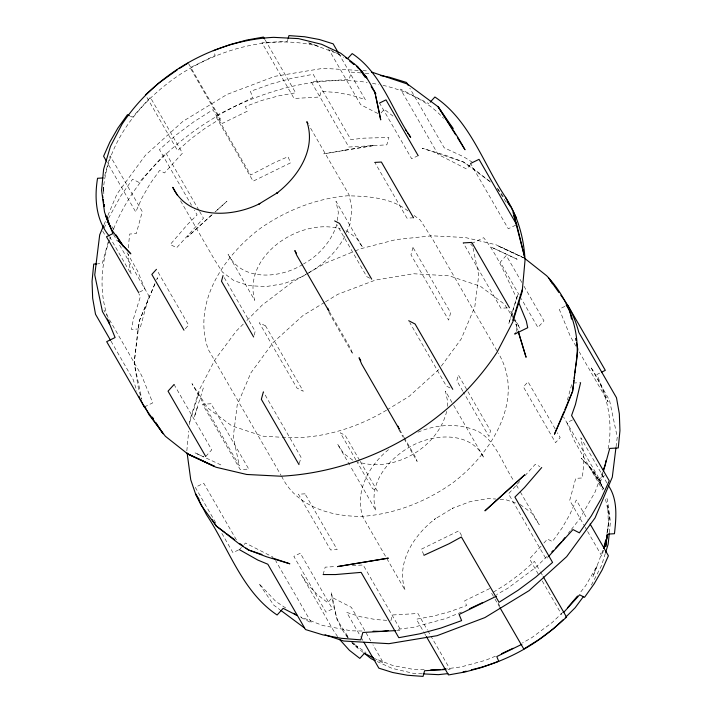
<?xml version="1.0" encoding="UTF-8"?>
<svg xmlns="http://www.w3.org/2000/svg" width="712" height="712" viewBox="0 0 712 712"><rect width="100%" height="100%" fill="white"/><g stroke="black" fill="none" stroke-linecap="round" stroke-linejoin="round"><path stroke-width="0.53" stroke-dasharray="3.56 2.67" d="M186.829 450.829L188.725 431.107M189.356 424.53L189.819 420.32L199.173 390.114L215.024 359.649L236.144 331.231L243.798 323.551M609.347 532.745L610.415 521.691L607.487 500.055L606.099 496.05M128.24 247.901L129.691 234.025L136.25 233.652L142.302 211.624L110.155 155.866L104.103 177.902M103.213 190.246L103.596 187.105L103.863 194.643M337.337 220.533L338.342 212.416L336.011 201.291L362.63 247.473L356.623 238.146L347.34 231.267L345.356 230.599M446.682 411.394C437.755 447.875 393.789 473.329 357.789 461.874M447.305 406.329L447.812 402.271L445.481 391.146L453.17 404.487M616.049 446.833L617.251 437.088L609.57 400.455L590.559 366.894C607.247 391.128 613.966 422.029 607.665 450.856M607.434 532.62L609.428 516.52L607.71 505.52L608.404 524.895L607.327 533.564M516.414 331.436L516.805 328.855L516.075 323.978L517.944 330.226M103.249 191.243C106.48 142.017 140.451 100.81 180.127 74.386C220.747 48.549 271.379 34.203 319.02 46.413L308.786 42.88M606.918 533.404L609.428 516.52L605.271 498.302M108.197 241.982L102.27 263.565L97.998 263.805M287.915 39.383L287.39 41.269L261.936 42.729L294.083 98.479L319.537 97.028L321.094 91.35L336.714 92.498L351.514 95.257L365.3 99.6L338.69 53.462M254.157 335.085L255.19 331.303L223.043 275.553M299.298 463.565L301.034 457.22L263.369 391.903M323.141 574.548L325.17 567.153L336.028 566.529M390.906 620.65L392.463 614.972L417.917 613.522L427.342 629.862M567.402 400.082L572.065 383.109M602.957 473.097L600.697 481.321L563.592 416.956M603.5 550.127L601.845 556.134L587.436 531.143M197.286 407.487L194.269 417.276L203.329 387.995M189.81 422.189L199.218 391.822M605.307 553.429L601.533 565.613L590.551 586.724M109.425 240.051C101.14 264.063 99.048 291.181 107.245 315.514M109.808 239.045L110.556 237.016M113.582 228.935C135.556 174.271 182.592 133.1 234.177 106.702C275.357 87.496 321.673 75.855 367.178 82.37M602.574 471.949L595.027 492.152L579.657 518.914L570.962 529.942M602.922 550.287L592.776 577.156L597.226 565.577L585.709 585.647L579.55 593.452M104.014 224.645L105.741 220.569M107.895 215.469L116.955 194.065L145.328 155.358L182.895 121.369L227.092 94.411L274.903 76.317L323.079 68.325L358.403 70.399M154.958 283.901L139.392 320.685L137.647 331.712L134.176 362.871L138.582 389.295L141.341 398.4M156.685 279.807L157.548 277.769L156.676 279.727M336.838 224.583C331.356 241.404 318.94 255.483 303.526 263.947M344.813 236.322C336.518 252.431 322.563 265.362 306.685 273.96M346.441 232.477L350.099 223.826L351.968 208.714L349.076 194.892L309.079 125.543M154.922 283.661L139.392 320.685L134.176 362.871L141.813 399.29M104.077 228.223L106.729 222.331M108.491 218.406L120.693 196.085L132.619 179.157L139 182.432L165.825 152.866L199.057 210.503M441.36 366.057L461.198 338.992L474.815 306.801L478.731 275.161L473.106 248.381M568.283 533.332L570.294 530.787M185.298 328.73L188.609 325.09L157.566 271.254M381.009 112.994L384.32 109.354L392.988 116.074M205.706 456.472L211.74 449.824L174.075 384.498M470.543 164.543L466.52 168.975L438.129 154.424L400.464 89.098L428.855 103.658M239.446 549.673L241.457 547.457M244.136 544.502L245.48 543.025L272.892 557.078M519.689 481.49L508.51 493.808L546.175 559.134L547.67 557.496M524.904 475.741L535.335 464.251L539.892 466.591M541.022 546.202L529.523 558.876L538.939 575.216M543.897 543.034L547.492 539.064L552.387 541.583L562.026 528.064L570.009 514.144L576.257 500.002L587.338 519.226M246.868 320.471L262.176 305.11L292.249 282.175L308.323 272.963M547.11 556.392L535.415 567.687L507.887 588.21L496.611 594.618M562.774 612.329L552.521 622.226L531.873 637.614L522.483 642.954M212.131 214.668L187.416 237.025L211.882 214.793M215.433 211.686L226.959 201.247L215.06 211.945M438.797 369.546L409.142 396.379L387.453 409.605M388.547 449.655C369.047 465.283 354.22 491.912 362.924 517.108L405.137 590.31C395.596 562.676 414.117 534.837 435.486 518.585L434.213 519.466L452.966 508.03L452.156 508.421L470.187 501.595L488.352 498.578L495.819 499.023M493.443 592.144L506.882 583.733L521.202 573.062L534.418 561.385L539.963 570.997M302.627 264.499C280.181 278.615 241.653 281.685 228.062 254.148L254.691 300.33C242.285 255.617 300.687 217.062 340.389 228.944M305.76 274.529L302.057 276.79L284.026 283.607L265.852 286.625L248.791 285.628L233.99 280.679L222.464 272.126L214.997 260.548L180.002 199.858M324.547 302.395L302.858 315.621L273.203 342.454L250.802 373.008L237.185 405.199L233.269 436.839L239.339 465.764L192 383.661L207.628 407.905L231.756 425.812L262.737 436.162L281.142 437.239M325.491 301.817L337.755 294.341L375.5 280.056L413.538 273.746L449.263 275.838L480.244 286.188L504.372 304.095L513.984 319.012M386.509 410.183C355.697 428.615 318.308 439.989 282.228 437.302M309.266 272.42L325.331 263.209L354.122 251.389M139.534 292.053L145.07 289.348L137.576 270.996L125.944 250.811M418.149 155.634L411.696 158.794L379.549 103.044M471.584 243.602L483.653 237.701C498.213 255.706 506.695 278.285 517.081 298.942M144.358 406.97L152.769 402.85L141.59 375.464L103.925 310.138M515.755 225.117L508.279 228.783L470.605 163.457M564.838 306.4L559.231 309.15L570.41 336.536L575.946 346.148M238.582 549.913L232.975 552.663L221.343 532.487M599.7 373.097L596.896 374.468L608.075 401.862L579.265 351.906M572.466 419.947L566.93 422.652L574.424 441.004L602.69 490.034M604.613 475.696L599.077 478.411L603.313 489.723M489.723 588.548L464.642 600.821L466.574 605.547L449.931 611.626L433.118 616.192L416.36 619.191L424.121 632.648M461.474 612.08L446.148 618.434L413.832 627.219L396.175 629.524M495.472 656.179L485.575 660.291L461.332 666.877L447.154 668.719M355.155 250.962L360.299 248.853L395.952 239.606L431.748 235.805L465.319 237.532L496.015 244.768L523.756 257.664M417.953 432.184C436.83 424.085 459.044 422.83 478.01 431.321C496.869 441.885 502.494 464.544 514.224 481.312M413.53 217.792L406.979 218.166L374.823 162.416M507.309 307.869L500.901 308.243L463.236 242.917M573.133 383.047L579.541 382.682M352.315 565.595L363.165 564.981L400.829 630.298L396.611 630.538M447.946 669.396L450.064 669.271L431.223 636.59M362.105 631.019L351.149 630.805L322.696 625.501L300.384 616.814M424.183 669.752L414.322 669.565L392.98 665.587L375.972 658.956M422.172 673.837L413.547 673.392L391.867 668.283L377.307 661.599M362.817 70.657L368.335 70.978M500.091 499.272L505.422 499.584L516.28 503.206M386.741 620.339L375.286 619.502L360.486 616.743L346.7 612.4L360.557 636.43M360.931 72.909L351.194 72.126L349.165 79.522L311.171 81.702L348.835 147.019L386.83 144.847L388.859 137.452L363.725 138.173L350.865 139.623L313.2 74.306L292.232 78.178L271.21 83.891L250.375 91.376L252.885 97.535L215.469 115.86L253.134 181.186L290.549 162.861L288.04 156.702L275.322 162.194L250.615 175.027L212.95 109.701L193.958 121.716L176.051 135.058L159.435 149.591L191.564 205.305M365.256 73.256L370.667 73.692M372.447 83.357L378.766 84.532M382.985 85.324C405.44 90.513 427.885 100.997 443.514 118.334M308.768 42.907L338.031 53.818L343.407 57.361M524.566 258.278L497.643 245.702L523.587 257.788M220.88 464.918L194.919 452.788L203.596 456.855M330.421 49.92L339.935 54.797M377.787 113.475L360.673 104.7L328.526 48.941M130.403 116.172L132.361 117.177L150.33 97.375L182.477 153.125L164.508 172.936L159.613 170.417L149.974 183.936L141.991 197.856L135.743 211.998L106.925 162.007M369.733 278.17L366.796 276.657L336.865 224.752M450.029 387.924L446.38 386.055L409.818 322.652M301.123 617.562L311.536 622.902L275.535 560.46M373.969 658.182L383.474 663.059L372.946 644.787M472.554 162.327L463.69 156.818L444.163 147.767L409.818 88.208M285.708 607.968L275.856 601.48L258.901 583.502L273.862 605.227L279.976 609.766M363.253 652.477L354.158 645.294L351.888 642.625L366.021 652.575M490.426 182.005L463.468 162.007L445.472 155.225L422.163 148.203L463.468 162.007L472.403 167.81L489.616 181.195M407.976 210.948C391.111 197.607 368.264 196.29 347.59 195.782C315.523 198.532 285.218 210.752 259.052 229.282C223.443 256.729 192.035 302.903 208.233 349.396L281.026 475.313M414.117 215.505L420.258 220.061L432.762 239.455L497.67 352.022M520.223 504.523L531.748 513.085L539.215 524.664L519.778 490.951M352.823 460.21L343.54 453.322L337.533 444.003L349.619 464.963M351.888 642.625L357.851 647.573L353.366 642.811M348.132 637.258L345.133 634.089L347.839 637.498M470.65 244.065L472.661 246.236M348.106 637.507C336.58 625.091 333.786 608.208 331.276 592.117L337.034 619.591L348.319 637.098M497.554 188.52L503.927 197.304M337.639 636.608L333.483 630.476L301.336 574.717L308.456 585.228L317.276 594.582L327.68 602.646L332.308 597.546L351.327 607.3L370.73 640.942M497.421 188.653L506.357 202.502M514.589 319.946L520 328.339L515.443 319.804M603.66 489.037L588.815 466.013L581.161 458.145L593.879 471.629L603.66 489.037L600.154 482.077L588.815 466.013L593.879 471.629L602.824 487.587M281.623 476.239C296.228 506.926 332.727 517.499 364.411 516.218C396.477 513.468 426.782 501.248 452.948 482.718C490.595 454.283 526.221 399.298 498.222 352.983M521.807 282.424L506.294 255.528L500.26 262.176L519.092 294.839M524.023 286.268L543.959 320.845L537.925 327.502L521.309 298.675M606.927 483.021L580.876 437.844L583.279 450.669L583.76 464.099L582.309 477.974L575.75 478.348L569.698 500.376L584.668 526.337M555.182 428.918L528.019 381.81L523.391 386.91L555.538 442.668L560.166 437.568L557.398 432.762M585.219 527.298L586.884 530.182M265.158 39.943L295.64 92.809L278.882 95.809L262.069 100.374L245.426 106.453L247.358 111.179L222.278 123.452L190.131 67.702L215.211 55.429L214.054 52.59M462.907 391.271L456.81 380.697L458.368 375.019L490.515 430.778L488.957 436.447L463.459 392.232M516.44 485.166L519.217 489.989M453.722 405.44L483.938 457.852C471.406 431.837 436.136 433.475 413.841 444.778C390.31 456.499 366.983 482.754 375.989 510.709L350.171 465.915M540.515 571.958L542.731 575.803M542.268 580.983L561.67 614.625M461.643 535.62L458.866 530.814L421.451 549.139L423.96 555.298M188.76 63.938L220.355 118.735L205.118 128.267L190.798 138.938L177.582 150.615L146.547 96.788M399.708 429.781L403.588 436.509M404.14 437.471L415.23 456.695L417.152 461.421L403.855 438.352M398.862 429.701L403.295 437.39M498.035 602.966L500.251 606.811M329.362 311.598L350.411 348.106L352.93 354.264L328.001 311.037M491.645 593.265L494.422 598.071M494.974 599.032L499.406 606.722M359.613 460.335L345.204 435.344L340.309 432.825L355.831 459.747M360.174 461.296L377.351 491.093L372.456 488.583L356.383 460.709M199.609 211.464L203.49 218.192L176.665 247.749L170.284 244.474L187.541 224.44L197.099 214.917L194.332 210.111M427.894 630.823L430.671 635.629M424.672 633.609L425.785 635.531M361.118 637.391L363.334 641.236M112.087 226.772L114.303 230.617M113.519 234.524L117.391 241.252M119.607 245.088L148.968 296.005L139.935 328.891L131.391 329.38L133.553 318.469L140.415 296.495L138.76 293.611M109.506 236.669L131.124 274.156L128.721 261.331L128.463 254.095M102.751 231.169L105.518 235.975M236.402 539.892L203.721 483.217L195.31 487.337L215.798 522.884M111.019 341.155L133.18 379.585L136.891 391.146M512.409 314.117L510.887 311.269L513.628 317.107M514.082 318.077L517.642 329.727M412.996 247.384L410.966 254.78L448.631 320.097L450.66 312.702L412.996 247.384M517.731 294.724L508.671 324.005L517.731 294.724M300.304 553.206L293.851 556.366L325.998 612.124L332.451 608.956L300.304 553.206M345.382 150.081L323.818 153.828L374.53 145.408L345.382 150.081M211.099 403.757L202.546 404.247L240.22 469.573L248.764 469.083L211.099 403.757M305.021 493.834L298.47 494.208L330.617 549.967L337.177 549.584L305.021 493.834M517.081 259.212L491.12 247.082L517.081 259.212M265.62 325.945L259.23 322.67L296.904 387.995L303.285 391.271L265.62 325.945"/><path stroke-width="1.07" d="M609.241 533.849L608.137 544.279L605.627 552.414M573.276 385.904L572.608 391.315L564.954 410.646L554.452 434.231L563.966 411.75M573.543 383.741L573.943 380.493M574.219 378.33L574.62 375.091M574.887 372.928L575.421 368.602M575.688 366.44C581.811 333.786 569.342 299.494 546.638 275.731L524.566 258.278M615.916 447.919L612.302 477.165L595.045 517.936L566.672 556.642L529.105 590.631L484.908 617.589L437.097 635.683L388.921 643.675L343.665 641.023L325.081 634.81M607.176 534.765L605.716 546.576L607.194 534.65M605.965 460.566L605.218 464.874L603.331 469.929M605.805 539.794L603.705 548.213M580.609 382.62L575.438 404.505L571.585 415.505L609.25 480.831L601.302 498.507L591.307 515.915L579.381 532.843L573 529.568L548.409 556.668M223.043 275.553L221.485 281.222L253.632 336.981M288.173 38.439L288.947 35.6L304.567 36.748L319.368 39.507L333.154 43.841L338.138 52.501M263.369 391.903L261.34 399.298L299.004 464.616M603.518 471.041L609.73 448.435L618.274 447.946L619.947 430.627L619.342 413.832L616.485 397.741L578.82 332.415C575.305 318.976 569.413 306.133 560.771 295.204M604.052 548.124L607.897 534.098L614.456 533.724C616.2 517.882 617.963 499.779 608.591 485.904M512.782 320.178L522.19 289.811M103.578 225.66L99.698 234.835L94.749 274.912L102.43 311.545L109.514 323.835L108.954 321.753M564.83 409.712L572.608 391.315L577.824 349.129L576.48 342.703M583.573 596.407L575.198 607.674L565.301 617.607M561.59 541.814L555.689 548.115M562.934 540.114L564.936 537.569M577.494 596.051L567.5 607.763M541.716 467.526L524.459 487.56L514.901 497.083L552.565 562.409L535.949 576.942L518.042 590.284L499.05 602.299L461.385 536.973L449.165 543.692L423.96 555.298M515.764 332.887L514.723 334.079L527.726 327.716L526.302 320.952L518.452 301.941M156.462 269.332L151.834 274.432L183.981 330.19M174.075 384.498L168.041 391.155L205.706 456.472M430.199 102.172L434.89 97.001C470.045 120.577 483.048 163.493 505.511 197.269C517.811 216.163 523.916 237.746 525.038 260.156L522.181 291.68L512.827 321.886L496.976 352.351C449.566 424.316 367 471.744 280.911 476.221L246.681 474.468L215.985 467.232L188.244 454.336L165.362 436.269L148.888 414.553L144.634 406.116M563.744 612.338L579.639 594.823L584.534 597.332L594.173 583.822L602.156 569.903L608.404 555.761L590.115 524.032M563.023 619.894C537.845 644.396 505.662 661.955 471.397 669.805M551.791 551.88L553.349 550.376M145.435 94.865L158.651 83.188L177.448 69.705M179.246 68.583L188.208 62.976M482.522 602.628L469.653 608.689M513.085 648.294L501.408 653.723M379.549 103.044L386.002 99.876L418.149 155.634M470.605 163.457L479.025 159.337L516.689 224.663L524.566 256.774L513.806 215.131L516.689 224.663M601.569 372.18L605.316 370.347L567.642 305.03M496.531 596.14L459.115 614.465L461.625 620.624L440.79 628.109L419.768 633.822L398.8 637.694L361.135 572.377L335.592 574.557L323.141 574.548M521.869 644.298L496.789 656.571L498.72 661.297L482.077 667.375L465.265 671.941L448.507 674.94L426.337 636.492M213.28 50.703L229.923 44.625L246.735 40.059L263.493 37.06L264.597 38.982M463.058 671.968L466.191 671.158M388.458 630.529L381.837 631.384L373.07 631.224M440.612 669.574L430.76 669.876M442.793 669.289L446.059 668.862M448.053 673.605L438.405 674.656L423.248 673.89M103.009 177.964L97.544 178.276C94.313 198.087 95.764 219.545 108.954 235.708M374.823 162.416L381.383 162.033L413.53 217.792M96.93 263.867L93.726 264.054L92.053 281.373L92.658 298.168L95.515 314.259L110.467 340.194M463.236 242.917L471.78 242.427L509.454 307.753M395.56 630.601L362.835 632.478L360.806 639.874L341.333 638.308L322.83 634.855L305.501 629.55L267.837 564.233L257.78 560.041L239.446 549.673M445.828 669.511L424.61 670.731L423.053 676.4L407.433 675.252L392.632 672.493L378.846 668.159L363.885 642.197M380.466 75.516L389.17 77.145L406.499 82.45L408.163 85.324M371.433 72.01L407.575 84.087L438.138 106.773L453.099 128.498L450.892 126.149M261.954 554.479L248.532 549.993L239.597 544.191L216.359 526.115L201.051 505.031L195.524 493.799L190.745 479.772L187.105 452.921M272.287 557.932L289.837 563.797L266.528 556.775L248.532 549.993L245.925 548.062M375.295 660.665L371.281 658.787L364.081 653.135M345.64 57.725L347.545 58.696L352.173 53.596C381.543 73.087 391.6 109.443 410.664 137.282L407.691 132.904M129.424 115.673L127.466 114.668L117.827 128.178L109.844 142.097L103.596 156.24L106.373 161.046M334.649 220.907L339.544 223.417L371.691 279.175M408.715 320.729L415.096 324.005L452.77 389.33M373.017 657.692L364.455 653.304L359.827 658.404L349.423 650.332L339.419 639.234M352.351 63.252L354.149 64.427L349.681 61.25M293.762 613.272L297.34 615.622L283.145 608.342L277.11 614.999C241.955 591.423 228.953 548.507 206.489 514.731L195.524 493.799L199.093 499.334M371.317 656.313L373.079 657.559M357.469 67.418L360.112 69.376L366.867 77.911L363.12 73.95M225.054 532.576L216.359 526.115L212.194 519.653M226.799 533.866L234.622 539.669M239.837 543.541L243.317 546.122M280.848 610.415L304.425 627.913M356.703 66.545C365.363 73.701 370.587 84.114 375.803 93.868L371.157 86.606M507.122 201.701L510.949 206.97L516.476 218.201L512.907 212.665M558.893 292.525L548.899 278.241L552.467 283.785M107.521 318.94L115.104 337.533L106.684 341.653L144.358 406.97L163.101 433.759L155.964 422.679M405.324 129.397L406.507 131.15M566.165 305.021L569.733 310.565L571.531 319.136M110.716 226.647L108.34 222.963L104.513 211.945L101.585 190.309L103.614 169.305L110.467 146.387L121.983 124.271C155.252 73.763 213.182 40.486 273.595 37.344L298.453 38.608L321.646 44.304L340.719 53.213L357.842 66.706L365.345 77.537M116.056 234.933L123.185 245.987L130.839 253.855L118.121 240.371L123.185 245.987L111.846 229.923L108.34 222.963L106.818 216.777M152.386 417.134L153.578 418.985M455.671 134.808L438.138 106.773L457.941 137.478L465.016 149.76L457.424 137.612M307.967 123.612L306.863 121.69C316.404 149.324 297.883 177.163 276.514 193.415L277.787 192.534L259.035 203.97L259.844 203.579C232.157 217.614 188.351 219.643 172.785 187.336L177.226 195.043M543.283 576.764L566.565 617.135L553.349 628.812L539.029 639.492L523.792 649.024L499.957 607.683M360.735 360.619L359.07 357.736L361.589 363.894L399.254 429.22L397.999 426.141M296.512 253.463L294.848 250.58L296.77 255.305L328.917 311.055L327.76 308.216M107.094 218.121L105.429 215.238L112.923 233.589L106.462 236.749L138.609 292.507M505.511 197.269L510.068 205.99M140.3 399.227L144.358 406.97M138.965 396.228L139.801 398.257M518.292 331.845L526.07 357.264L518.256 331.258M108.313 221.254L109.176 224.413L107.005 216.617M575.581 338.423L576.026 340.558M375.411 94.518L374.966 92.409L380.724 119.883L375.847 96.636M102.573 195.48L102.884 197.482M103.196 199.485L103.667 202.484M103.979 204.477L104.29 206.48L104.21 204.326M524.584 474.975L485.041 510.753L524.584 474.975M388.182 558.172L337.47 566.592L388.182 558.172M214.357 466.298L187.434 453.722L214.357 466.298"/></g></svg>
